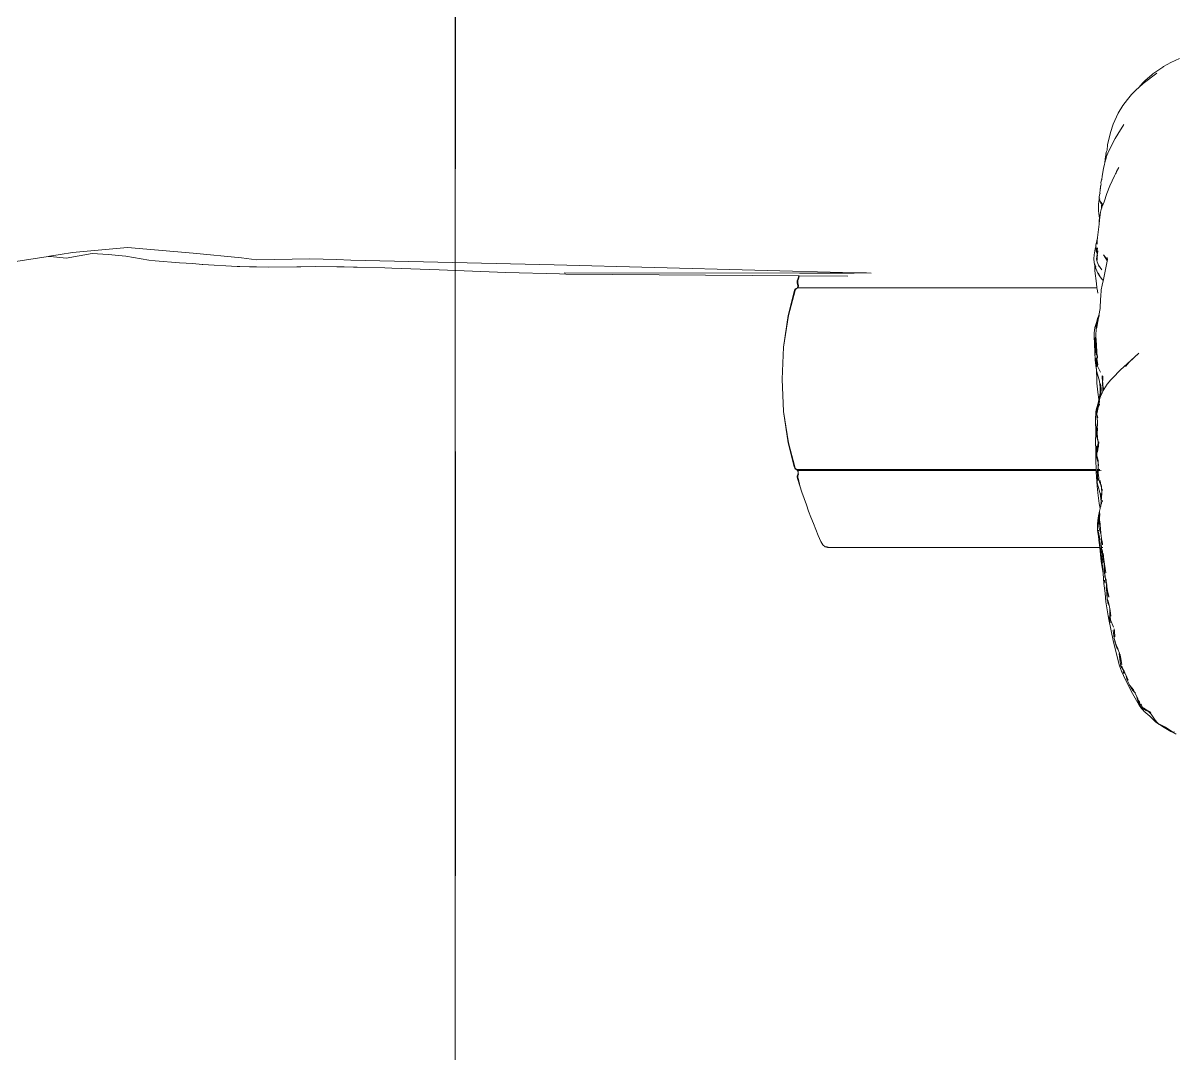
# Model space of a CAD drawing. Header units: metres. Extents: x 42 to 199, y -121 to 268.
# Drawn here: x 116.3533 to 116.7612, y 43.489 to 43.8536 of the extents above; entities that cross this region are included whole.
import ezdxf

# ---------------------------------------------------------------- set-up
doc = ezdxf.new("R2010")
doc.units = ezdxf.units.M
doc.header["$LTSCALE"] = 0.3
doc.linetypes.add('HIDDEN', pattern=[0.375, 0.25, -0.125])
doc.layers.get('0').update_dxf_attribs({"color": 8})
for name, color, linetype in [('A-Cols', 8, 'Continuous'), ('A-ELEVATION 2', 8, 'Continuous'), ('A-ELEVATION 3', 8, 'Continuous'), ('A-Hidden-Above', 8, 'HIDDEN')]:
    doc.layers.add(name, color=color, linetype=linetype)
doc.layers.add('A-Furniture', color=8, linetype='Continuous', lineweight=0)
doc.layers.add('DA HOUSE ARCH LAYOUT', color=8, linetype='Continuous', lineweight=9)

# ---------------------------------------------------------------- blocks, each defined once
blk = doc.blocks.new('zw$DE84')
for p, q in [((0.24745, 0.43055), (0.24886, 0.42747)), ((0.48614, 0.42868), (0.48427, 0.42607)), ((0.48552, 0.42747), (0.48614, 0.42868)), ((0.48574, 0.42865), (0.48565, 0.42855)), ((0.48565, 0.42823), (0.48583, 0.42838)), ((0.48583, 0.42838), (0.486, 0.42867)), ((0.48628, 0.42915), (0.48614, 0.42868)), ((0.48614, 0.42868), (0.48637, 0.4291)), ((0.48628, 0.42915), (0.48633, 0.42921)), ((0.48633, 0.42921), (0.48636, 0.42929)), ((0.48637, 0.4291), (0.48633, 0.42921)), ((0.25034, 0.42485), (0.24886, 0.42747)), ((0.25052, 0.42463), (0.25034, 0.42485)), ((0.25052, 0.42463), (0.25293, 0.42107)), ((0.48303, 0.42362), (0.48399, 0.42553)), ((0.48379, 0.42486), (0.4833, 0.4238)), ((0.4833, 0.4238), (0.48377, 0.42453)), ((0.48377, 0.42453), (0.48552, 0.42747)), ((0.48399, 0.42553), (0.48379, 0.42486)), ((0.48399, 0.42553), (0.48427, 0.42607)), ((0.2527, 0.42245), (0.25634, 0.41767)), ((0.25304, 0.42097), (0.25293, 0.42107)), ((0.25304, 0.42097), (0.25323, 0.42071)), ((0.25323, 0.42071), (0.25523, 0.41841)), ((0.47935, 0.42047), (0.47839, 0.41957)), ((0.47862, 0.42014), (0.47901, 0.42041)), ((0.4804, 0.42114), (0.47935, 0.42047)), ((0.48219, 0.42212), (0.48012, 0.41998)), ((0.48193, 0.42196), (0.4804, 0.42114)), ((0.48154, 0.42186), (0.4804, 0.42114)), ((0.48239, 0.42268), (0.48154, 0.42186)), ((0.48193, 0.42196), (0.48269, 0.42287)), ((0.48219, 0.42212), (0.48269, 0.42287)), ((0.48253, 0.42288), (0.48239, 0.42268)), ((0.48303, 0.42362), (0.48253, 0.42288)), ((0.48253, 0.42288), (0.4829, 0.42319)), ((0.48269, 0.42287), (0.4829, 0.42319)), ((0.4829, 0.42319), (0.48309, 0.42335)), ((0.4829, 0.42319), (0.483, 0.42335)), ((0.4833, 0.4238), (0.48309, 0.42335)), ((0.25607, 0.41751), (0.25523, 0.41841)), ((0.25777, 0.41606), (0.25607, 0.41751)), ((0.25777, 0.41606), (0.25634, 0.41767)), ((0.47205, 0.41384), (0.47623, 0.41622)), ((0.47521, 0.41645), (0.4745, 0.41597)), ((0.47489, 0.41584), (0.4763, 0.41648)), ((0.47559, 0.41622), (0.47489, 0.41584)), ((0.47511, 0.41604), (0.47559, 0.41622)), ((0.47521, 0.41645), (0.47526, 0.41648)), ((0.47586, 0.41649), (0.47542, 0.4163)), ((0.47626, 0.41657), (0.47559, 0.41622)), ((0.47559, 0.41622), (0.4763, 0.41648)), ((0.47577, 0.41681), (0.4758, 0.41683)), ((0.47628, 0.41714), (0.4758, 0.41683)), ((0.47586, 0.41649), (0.47602, 0.41662)), ((0.47623, 0.41622), (0.47732, 0.41709)), ((0.47679, 0.417), (0.47626, 0.41657)), ((0.4763, 0.41648), (0.47764, 0.41771)), ((0.47679, 0.417), (0.4763, 0.41648)), ((0.47672, 0.41715), (0.47746, 0.41772)), ((0.47746, 0.41772), (0.47679, 0.417)), ((0.47764, 0.41771), (0.47679, 0.417)), ((0.47718, 0.41774), (0.47803, 0.41911)), ((0.47732, 0.41709), (0.47811, 0.41776)), ((0.47809, 0.41857), (0.47764, 0.41771)), ((0.47764, 0.41771), (0.47781, 0.41819)), ((0.47781, 0.41819), (0.47787, 0.41828)), ((0.47787, 0.41828), (0.47816, 0.41922)), ((0.47816, 0.41922), (0.47803, 0.41911)), ((0.47839, 0.41957), (0.47809, 0.41857)), ((0.47811, 0.41776), (0.47831, 0.41794)), ((0.47819, 0.41931), (0.47816, 0.41922)), ((0.47839, 0.41957), (0.47819, 0.41931)), ((0.48012, 0.41998), (0.47831, 0.41794)), ((0.47835, 0.41965), (0.47858, 0.42007)), ((0.47858, 0.42007), (0.47849, 0.41976)), ((0.47861, 0.4201), (0.47858, 0.42007)), ((0.2586, 0.41513), (0.25777, 0.41606)), ((0.2586, 0.41513), (0.25948, 0.41425)), ((0.25948, 0.41425), (0.26023, 0.41353)), ((0.26195, 0.41205), (0.26023, 0.41353)), ((0.26195, 0.41205), (0.26412, 0.41044)), ((0.35543, 0.41203), (0.3517, 0.41606)), ((0.35484, 0.41274), (0.3517, 0.41606)), ((0.35484, 0.41274), (0.35629, 0.41154)), ((0.35543, 0.41203), (0.35763, 0.40959)), ((0.467, 0.41222), (0.46631, 0.41185)), ((0.46675, 0.4119), (0.46732, 0.41213)), ((0.467, 0.41222), (0.4673, 0.41233)), ((0.47205, 0.41384), (0.46722, 0.41135)), ((0.46734, 0.41197), (0.4683, 0.41241)), ((0.4683, 0.41241), (0.46834, 0.41242)), ((0.46854, 0.41252), (0.46834, 0.41242)), ((0.46913, 0.41285), (0.46854, 0.41252)), ((0.46913, 0.41285), (0.46928, 0.41292)), ((0.46928, 0.41292), (0.4693, 0.41294)), ((0.4693, 0.41294), (0.46937, 0.41298)), ((0.46939, 0.41304), (0.46937, 0.41298)), ((0.46995, 0.4135), (0.46939, 0.41304)), ((0.46984, 0.41331), (0.46939, 0.41304)), ((0.46991, 0.41324), (0.46939, 0.41304)), ((0.47103, 0.41404), (0.46984, 0.41331)), ((0.46984, 0.41331), (0.47074, 0.41394)), ((0.47002, 0.41334), (0.46991, 0.41324)), ((0.47076, 0.41417), (0.46995, 0.4135)), ((0.47074, 0.41394), (0.46995, 0.4135)), ((0.47091, 0.4141), (0.47074, 0.41394)), ((0.4717, 0.41465), (0.47076, 0.41417)), ((0.47076, 0.41417), (0.47143, 0.41463)), ((0.4717, 0.41465), (0.47103, 0.41404)), ((0.47302, 0.41533), (0.4717, 0.41465)), ((0.47194, 0.41488), (0.4717, 0.41465)), ((0.47349, 0.41553), (0.47302, 0.41533)), ((0.47349, 0.41553), (0.47314, 0.41545)), ((0.47489, 0.41584), (0.47348, 0.41542)), ((0.47438, 0.41592), (0.47349, 0.41553)), ((0.47394, 0.41563), (0.47349, 0.41553)), ((0.47438, 0.41592), (0.47361, 0.41568)), ((0.47402, 0.41567), (0.47394, 0.41563)), ((0.47461, 0.41593), (0.47402, 0.41567)), ((0.47438, 0.41592), (0.47402, 0.41567)), ((0.47419, 0.41569), (0.47402, 0.41567)), ((0.47419, 0.41569), (0.47473, 0.41589)), ((0.47489, 0.41584), (0.47419, 0.41569)), ((0.47442, 0.41594), (0.47438, 0.41592)), ((0.47445, 0.41595), (0.47442, 0.41594)), ((0.4745, 0.41597), (0.47445, 0.41595)), ((0.26686, 0.40878), (0.26412, 0.41044)), ((0.27066, 0.40708), (0.26686, 0.40878)), ((0.27083, 0.41078), (0.27426, 0.40868)), ((0.27426, 0.40868), (0.27582, 0.40775)), ((0.28609, 0.40903), (0.28746, 0.40826)), ((0.28746, 0.40826), (0.28756, 0.40823)), ((0.28756, 0.40823), (0.28762, 0.40819)), ((0.28762, 0.40819), (0.28788, 0.40813)), ((0.28762, 0.40819), (0.28897, 0.40747)), ((0.28833, 0.40791), (0.28788, 0.40813)), ((0.35644, 0.41142), (0.35629, 0.41154)), ((0.36049, 0.4068), (0.35763, 0.40959)), ((0.46234, 0.40931), (0.45395, 0.40714)), ((0.45419, 0.40769), (0.4559, 0.40838)), ((0.45453, 0.40799), (0.4556, 0.40835)), ((0.4556, 0.40835), (0.45589, 0.40857)), ((0.45589, 0.40857), (0.456, 0.40861)), ((0.45633, 0.40873), (0.4559, 0.40838)), ((0.456, 0.40861), (0.45633, 0.40873)), ((0.456, 0.40861), (0.45612, 0.40872)), ((0.45612, 0.40872), (0.4562, 0.40875)), ((0.45633, 0.40873), (0.45785, 0.4093)), ((0.45645, 0.40883), (0.45633, 0.40873)), ((0.45785, 0.4093), (0.45791, 0.4093)), ((0.4609, 0.40948), (0.4579, 0.40914)), ((0.45791, 0.4093), (0.4609, 0.40948)), ((0.45791, 0.4093), (0.45824, 0.40942)), ((0.45824, 0.40942), (0.45827, 0.40943)), ((0.45827, 0.40943), (0.45842, 0.40948)), ((0.45842, 0.40948), (0.45853, 0.40951)), ((0.45853, 0.40951), (0.45909, 0.40964)), ((0.46177, 0.41008), (0.45909, 0.40964)), ((0.46295, 0.41003), (0.4609, 0.40948)), ((0.4609, 0.40948), (0.46247, 0.40983)), ((0.46178, 0.40959), (0.462, 0.40961)), ((0.46247, 0.40983), (0.462, 0.40961)), ((0.46248, 0.4098), (0.462, 0.40961)), ((0.46419, 0.41001), (0.46234, 0.40931)), ((0.4624, 0.41005), (0.46372, 0.41054)), ((0.46247, 0.40983), (0.46271, 0.40989)), ((0.46271, 0.40989), (0.46295, 0.41003)), ((0.46295, 0.41003), (0.46316, 0.41017)), ((0.46316, 0.41017), (0.4645, 0.41094)), ((0.46316, 0.41017), (0.46372, 0.41054)), ((0.46397, 0.41086), (0.46353, 0.41063)), ((0.46372, 0.41054), (0.46395, 0.41069)), ((0.46395, 0.41069), (0.46412, 0.41088)), ((0.46397, 0.41086), (0.46412, 0.41088)), ((0.46422, 0.41093), (0.46412, 0.41088)), ((0.46419, 0.41001), (0.46722, 0.41135)), ((0.46444, 0.41102), (0.46422, 0.41093)), ((0.46444, 0.41057), (0.46434, 0.41057)), ((0.46446, 0.41104), (0.46444, 0.41102)), ((0.46444, 0.41057), (0.46452, 0.41064)), ((0.46473, 0.41115), (0.46446, 0.41104)), ((0.46473, 0.41115), (0.4645, 0.41094)), ((0.46452, 0.41064), (0.46462, 0.41068)), ((0.46462, 0.41068), (0.46505, 0.41088)), ((0.46504, 0.41085), (0.46462, 0.41068)), ((0.46462, 0.41068), (0.46504, 0.41082)), ((0.46475, 0.41117), (0.46473, 0.41115)), ((0.46604, 0.41176), (0.46475, 0.41117)), ((0.46614, 0.41177), (0.46604, 0.41176)), ((0.46734, 0.41197), (0.46606, 0.41162)), ((0.46664, 0.41185), (0.46614, 0.41177)), ((0.46623, 0.41184), (0.46614, 0.41177)), ((0.46623, 0.41184), (0.46631, 0.41185)), ((0.46631, 0.41185), (0.46664, 0.41185)), ((0.46664, 0.41185), (0.46675, 0.4119)), ((0.46675, 0.4119), (0.46734, 0.41197)), ((0.27365, 0.40608), (0.27066, 0.40708)), ((0.27365, 0.40608), (0.27801, 0.40505)), ((0.27582, 0.40775), (0.28019, 0.40553)), ((0.27993, 0.40493), (0.27801, 0.40505)), ((0.27993, 0.40493), (0.28038, 0.4047)), ((0.28183, 0.40478), (0.28019, 0.40553)), ((0.28038, 0.4047), (0.28116, 0.40447)), ((0.28133, 0.40451), (0.28116, 0.40447)), ((0.28133, 0.40451), (0.28215, 0.40428)), ((0.28187, 0.40477), (0.28183, 0.40478)), ((0.28187, 0.40477), (0.28213, 0.40469)), ((0.28213, 0.40469), (0.28226, 0.40466)), ((0.28215, 0.40428), (0.28431, 0.40409)), ((0.28226, 0.40466), (0.28229, 0.40465)), ((0.28229, 0.40465), (0.28431, 0.40409)), ((0.28436, 0.40409), (0.28431, 0.40409)), ((0.28436, 0.40409), (0.28485, 0.40395)), ((0.28485, 0.40395), (0.28633, 0.40356)), ((0.29251, 0.4058), (0.28897, 0.40747)), ((0.29522, 0.40474), (0.29251, 0.4058)), ((0.29522, 0.40474), (0.29818, 0.4038)), ((0.31857, 0.40493), (0.31687, 0.4036)), ((0.31687, 0.4036), (0.31882, 0.40476)), ((0.31792, 0.40495), (0.31863, 0.40498)), ((0.31857, 0.40493), (0.31792, 0.40495)), ((0.31863, 0.40498), (0.31857, 0.40493)), ((0.31868, 0.40493), (0.31857, 0.40493)), ((0.31873, 0.40501), (0.31859, 0.40504)), ((0.31873, 0.40501), (0.31863, 0.40498)), ((0.31863, 0.40498), (0.31868, 0.40493)), ((0.31918, 0.40492), (0.31868, 0.40493)), ((0.31868, 0.40493), (0.31882, 0.40476)), ((0.31873, 0.40501), (0.31918, 0.40492)), ((0.32622, 0.40346), (0.31918, 0.40492)), ((0.36116, 0.40619), (0.36049, 0.4068)), ((0.36268, 0.40496), (0.36116, 0.40619)), ((0.36458, 0.40368), (0.36268, 0.40496)), ((0.42385, 0.40363), (0.42635, 0.40401)), ((0.42601, 0.4038), (0.4269, 0.40386)), ((0.42938, 0.40448), (0.42635, 0.40401)), ((0.42635, 0.40401), (0.4269, 0.40386)), ((0.4269, 0.40386), (0.42737, 0.40389)), ((0.42713, 0.40379), (0.4269, 0.40386)), ((0.42745, 0.40383), (0.42721, 0.40382)), ((0.42888, 0.40399), (0.42745, 0.40383)), ((0.42745, 0.40383), (0.42885, 0.40386)), ((0.42885, 0.40386), (0.43024, 0.40409)), ((0.43153, 0.4043), (0.42888, 0.40399)), ((0.42888, 0.40399), (0.43024, 0.40409)), ((0.43024, 0.40409), (0.43153, 0.4043)), ((0.43051, 0.40406), (0.43088, 0.40411)), ((0.43153, 0.4043), (0.43246, 0.40459)), ((0.43153, 0.4043), (0.43182, 0.40452)), ((0.43153, 0.4043), (0.43187, 0.40435)), ((0.43213, 0.40458), (0.43182, 0.40452)), ((0.43246, 0.40459), (0.43187, 0.40435)), ((0.43299, 0.40416), (0.43197, 0.40393)), ((0.43246, 0.40459), (0.43213, 0.40458)), ((0.43246, 0.40459), (0.43249, 0.4046)), ((0.43258, 0.4046), (0.43249, 0.4046)), ((0.43258, 0.4046), (0.4334, 0.40474)), ((0.43663, 0.40415), (0.43321, 0.40377)), ((0.4334, 0.40474), (0.43355, 0.40472)), ((0.43355, 0.40472), (0.43422, 0.4048)), ((0.43355, 0.40472), (0.43408, 0.40466)), ((0.43372, 0.40479), (0.43422, 0.4048)), ((0.43433, 0.40472), (0.43408, 0.40466)), ((0.43446, 0.40461), (0.43408, 0.40466)), ((0.43422, 0.4048), (0.43632, 0.40515)), ((0.43485, 0.40483), (0.43422, 0.4048)), ((0.43433, 0.40472), (0.43422, 0.4048)), ((0.43485, 0.40483), (0.43433, 0.40472)), ((0.43446, 0.40461), (0.43433, 0.40472)), ((0.43446, 0.40461), (0.4345, 0.40462)), ((0.4345, 0.40462), (0.43465, 0.4046)), ((0.4348, 0.40459), (0.43465, 0.4046)), ((0.43495, 0.40463), (0.4348, 0.40459)), ((0.43589, 0.40488), (0.43485, 0.40483)), ((0.43506, 0.40466), (0.43495, 0.40463)), ((0.43509, 0.40467), (0.43506, 0.40466)), ((0.43671, 0.40491), (0.43509, 0.40467)), ((0.43589, 0.40488), (0.43509, 0.40467)), ((0.43509, 0.40467), (0.43662, 0.40479)), ((0.43671, 0.40491), (0.43589, 0.40488)), ((0.43632, 0.40515), (0.43673, 0.40522)), ((0.43662, 0.40479), (0.43881, 0.40488)), ((0.43663, 0.40415), (0.43961, 0.40445)), ((0.43674, 0.40493), (0.43671, 0.40491)), ((0.43777, 0.40547), (0.43673, 0.40522)), ((0.43881, 0.40488), (0.43674, 0.40493)), ((0.43802, 0.40546), (0.43717, 0.40523)), ((0.4394, 0.40526), (0.43881, 0.40488)), ((0.4396, 0.40509), (0.43881, 0.40488)), ((0.4394, 0.40526), (0.4408, 0.40557)), ((0.4396, 0.40509), (0.44013, 0.40518)), ((0.43961, 0.40445), (0.44532, 0.40533)), ((0.44013, 0.40518), (0.44135, 0.40568)), ((0.44107, 0.40566), (0.4408, 0.40557)), ((0.44135, 0.40568), (0.44107, 0.40566)), ((0.44155, 0.40577), (0.44135, 0.40568)), ((0.44195, 0.40586), (0.44155, 0.40577)), ((0.44214, 0.40585), (0.44195, 0.40586)), ((0.44271, 0.40597), (0.44214, 0.40585)), ((0.444, 0.4058), (0.44214, 0.40585)), ((0.44271, 0.40597), (0.44255, 0.40599)), ((0.44271, 0.40597), (0.44471, 0.40616)), ((0.4443, 0.40582), (0.444, 0.4058)), ((0.4443, 0.40582), (0.44592, 0.40606)), ((0.44487, 0.40561), (0.44712, 0.40597)), ((0.45395, 0.40714), (0.44532, 0.40533)), ((0.44605, 0.40605), (0.44592, 0.40606)), ((0.44605, 0.40605), (0.44864, 0.40712)), ((0.45001, 0.40745), (0.44922, 0.40736)), ((0.44971, 0.40698), (0.45257, 0.40742)), ((0.45202, 0.40764), (0.45001, 0.40745)), ((0.45257, 0.40742), (0.45264, 0.40739)), ((0.45264, 0.40739), (0.45298, 0.40748)), ((0.45298, 0.40748), (0.45406, 0.40784)), ((0.45298, 0.40748), (0.45419, 0.40769)), ((0.28633, 0.40356), (0.28909, 0.40316)), ((0.28909, 0.40316), (0.29033, 0.40301)), ((0.29033, 0.40301), (0.29042, 0.40295)), ((0.29042, 0.40295), (0.29142, 0.4027)), ((0.29191, 0.40276), (0.29142, 0.4027)), ((0.29194, 0.40277), (0.29191, 0.40276)), ((0.29205, 0.40274), (0.29194, 0.40277)), ((0.29233, 0.40269), (0.29205, 0.40274)), ((0.29266, 0.40256), (0.29233, 0.40269)), ((0.29409, 0.40247), (0.29233, 0.40269)), ((0.29266, 0.40256), (0.29409, 0.40247)), ((0.29503, 0.40236), (0.29409, 0.40247)), ((0.29503, 0.40236), (0.29527, 0.40238)), ((0.29531, 0.40236), (0.29527, 0.40238)), ((0.2954, 0.40239), (0.29531, 0.40236)), ((0.29563, 0.40219), (0.29531, 0.40236)), ((0.29659, 0.40204), (0.29563, 0.40219)), ((0.29702, 0.40211), (0.29659, 0.40204)), ((0.29702, 0.40211), (0.2968, 0.40216)), ((0.29755, 0.40221), (0.29702, 0.40211)), ((0.29732, 0.40205), (0.29702, 0.40211)), ((0.29706, 0.40231), (0.29755, 0.40221)), ((0.29732, 0.40205), (0.29895, 0.40182)), ((0.29755, 0.40221), (0.29763, 0.40224)), ((0.29765, 0.40223), (0.29755, 0.40221)), ((0.29892, 0.40311), (0.29765, 0.40223)), ((0.29765, 0.40223), (0.29865, 0.40261)), ((0.29818, 0.4038), (0.29984, 0.40312)), ((0.29892, 0.40311), (0.29865, 0.40261)), ((0.29865, 0.40261), (0.29894, 0.40295)), ((0.29892, 0.40311), (0.29906, 0.40309)), ((0.29894, 0.40295), (0.29906, 0.40309)), ((0.2993, 0.40298), (0.29894, 0.40295)), ((0.30129, 0.40187), (0.29895, 0.40182)), ((0.29947, 0.403), (0.29906, 0.40309)), ((0.29906, 0.40309), (0.2993, 0.40298)), ((0.29947, 0.403), (0.2993, 0.40298)), ((0.2993, 0.40298), (0.29952, 0.40292)), ((0.29963, 0.40296), (0.29952, 0.40292)), ((0.29975, 0.40294), (0.29963, 0.40296)), ((0.30032, 0.40299), (0.29975, 0.40294)), ((0.30007, 0.40287), (0.29975, 0.40294)), ((0.30006, 0.40306), (0.29978, 0.40303)), ((0.30006, 0.40306), (0.29984, 0.40312)), ((0.30032, 0.40299), (0.30006, 0.40306)), ((0.30007, 0.40287), (0.30043, 0.40296)), ((0.30043, 0.40296), (0.30032, 0.40299)), ((0.30043, 0.40296), (0.3018, 0.4026)), ((0.30135, 0.40187), (0.30129, 0.40187)), ((0.30232, 0.40197), (0.30135, 0.40187)), ((0.3018, 0.4026), (0.30375, 0.40235)), ((0.3039, 0.40217), (0.30232, 0.40197)), ((0.30375, 0.40235), (0.30453, 0.40225)), ((0.30453, 0.40225), (0.3039, 0.40217)), ((0.30483, 0.4021), (0.3039, 0.40217)), ((0.30453, 0.40225), (0.30603, 0.40205)), ((0.30603, 0.40205), (0.30483, 0.4021)), ((0.30605, 0.40205), (0.30603, 0.40205)), ((0.30605, 0.40205), (0.30982, 0.40156)), ((0.31079, 0.40144), (0.30982, 0.40156)), ((0.31102, 0.40143), (0.31079, 0.40144)), ((0.31105, 0.40143), (0.31102, 0.40143)), ((0.31139, 0.40136), (0.31105, 0.40143)), ((0.31166, 0.40141), (0.31105, 0.40143)), ((0.31201, 0.40129), (0.31139, 0.40136)), ((0.31166, 0.40141), (0.31169, 0.40138)), ((0.31169, 0.40138), (0.31201, 0.40129)), ((0.31271, 0.40137), (0.31169, 0.40138)), ((0.31201, 0.40129), (0.3135, 0.40088)), ((0.31295, 0.40133), (0.31271, 0.40137)), ((0.31295, 0.40137), (0.31316, 0.40132)), ((0.31409, 0.40093), (0.3135, 0.40088)), ((0.31409, 0.40093), (0.3139, 0.40099)), ((0.31536, 0.40102), (0.31409, 0.40093)), ((0.31479, 0.40069), (0.31409, 0.40093)), ((0.31485, 0.40154), (0.31442, 0.40151)), ((0.31442, 0.40151), (0.3156, 0.40137)), ((0.31527, 0.40107), (0.31445, 0.40114)), ((0.31479, 0.40069), (0.31697, 0.40034)), ((0.31488, 0.40125), (0.3156, 0.40137)), ((0.3156, 0.40129), (0.31488, 0.40125)), ((0.31543, 0.40105), (0.31536, 0.40102)), ((0.31604, 0.40132), (0.31543, 0.40105)), ((0.31577, 0.40102), (0.31543, 0.40105)), ((0.31572, 0.40158), (0.31554, 0.40157)), ((0.3156, 0.40137), (0.31631, 0.40148)), ((0.31604, 0.40132), (0.3156, 0.40129)), ((0.31631, 0.40148), (0.31572, 0.40158)), ((0.31577, 0.40102), (0.31642, 0.40134)), ((0.31615, 0.40136), (0.31604, 0.40132)), ((0.31639, 0.40147), (0.31615, 0.40136)), ((0.31642, 0.40134), (0.31615, 0.40136)), ((0.31631, 0.40148), (0.31639, 0.40147)), ((0.31639, 0.40147), (0.31649, 0.40151)), ((0.31661, 0.40144), (0.31639, 0.40147)), ((0.31645, 0.40136), (0.31642, 0.40134)), ((0.31645, 0.40136), (0.31661, 0.40144)), ((0.31696, 0.40138), (0.31645, 0.40136)), ((0.31649, 0.40151), (0.31654, 0.40152)), ((0.31654, 0.40152), (0.31661, 0.4015)), ((0.31666, 0.40146), (0.31661, 0.4015)), ((0.31661, 0.40144), (0.31666, 0.40146)), ((0.31666, 0.40146), (0.3167, 0.40148)), ((0.31696, 0.40138), (0.3167, 0.40148)), ((0.31744, 0.40124), (0.31696, 0.40138)), ((0.31723, 0.40138), (0.31696, 0.40138)), ((0.31697, 0.40034), (0.31834, 0.40021)), ((0.31698, 0.40147), (0.31705, 0.40147)), ((0.31702, 0.40148), (0.31705, 0.40147)), ((0.31705, 0.40147), (0.31764, 0.40142)), ((0.31705, 0.40147), (0.31723, 0.40138)), ((0.31764, 0.40142), (0.31723, 0.40138)), ((0.31723, 0.40138), (0.31731, 0.40134)), ((0.31756, 0.40134), (0.31731, 0.40134)), ((0.31731, 0.40134), (0.31747, 0.40127)), ((0.31744, 0.40124), (0.31747, 0.40127)), ((0.31747, 0.40127), (0.31759, 0.40121)), ((0.31756, 0.40134), (0.31759, 0.40137)), ((0.31759, 0.40121), (0.31835, 0.40115)), ((0.3178, 0.40136), (0.31786, 0.40134)), ((0.31877, 0.40132), (0.31786, 0.40134)), ((0.3196, 0.40035), (0.31834, 0.40021)), ((0.31845, 0.40115), (0.31835, 0.40115)), ((0.31845, 0.40115), (0.31935, 0.40136)), ((0.3194, 0.40133), (0.31935, 0.40136)), ((0.32061, 0.40187), (0.3194, 0.40133)), ((0.3196, 0.40035), (0.32082, 0.40051)), ((0.32009, 0.40056), (0.32056, 0.40056)), ((0.32219, 0.40298), (0.32061, 0.40187)), ((0.32061, 0.40187), (0.32101, 0.402)), ((0.3213, 0.40089), (0.32073, 0.40075)), ((0.32082, 0.40051), (0.32089, 0.40057)), ((0.32089, 0.40057), (0.32095, 0.40057)), ((0.32095, 0.40057), (0.32336, 0.40163)), ((0.32095, 0.40057), (0.32263, 0.40059)), ((0.32263, 0.40059), (0.32704, 0.40108)), ((0.32329, 0.40176), (0.32414, 0.40218)), ((0.3247, 0.40245), (0.32336, 0.40163)), ((0.32441, 0.40236), (0.32414, 0.40218)), ((0.3247, 0.40245), (0.32572, 0.40322)), ((0.32584, 0.4033), (0.32572, 0.40322)), ((0.32748, 0.40316), (0.32622, 0.40346)), ((0.32704, 0.40108), (0.32857, 0.40131)), ((0.32748, 0.40316), (0.32764, 0.40317)), ((0.32764, 0.40317), (0.3293, 0.40283)), ((0.32857, 0.40135), (0.32857, 0.40141)), ((0.32857, 0.40131), (0.32909, 0.40136)), ((0.32857, 0.40131), (0.32857, 0.29553)), ((0.32909, 0.40136), (0.32963, 0.40146)), ((0.33162, 0.40263), (0.3293, 0.40283)), ((0.32963, 0.40146), (0.33051, 0.40165)), ((0.33162, 0.40263), (0.33249, 0.40259)), ((0.33591, 0.40241), (0.33249, 0.40259)), ((0.33591, 0.40241), (0.33841, 0.40201)), ((0.33837, 0.40207), (0.33825, 0.40208)), ((0.33837, 0.40207), (0.33841, 0.40201)), ((0.3385, 0.40197), (0.33841, 0.40201)), ((0.3385, 0.40197), (0.33854, 0.40194)), ((0.33852, 0.40205), (0.33926, 0.40189)), ((0.33866, 0.4019), (0.33854, 0.40194)), ((0.33889, 0.40179), (0.33866, 0.4019)), ((0.33866, 0.4019), (0.33926, 0.40189)), ((0.33948, 0.40154), (0.33889, 0.40179)), ((0.34018, 0.40137), (0.33889, 0.40179)), ((0.33926, 0.40189), (0.34255, 0.40122)), ((0.33948, 0.40154), (0.34082, 0.4011)), ((0.34049, 0.40147), (0.33955, 0.40174)), ((0.34018, 0.40137), (0.34083, 0.40116)), ((0.34049, 0.40147), (0.34146, 0.40129)), ((0.34263, 0.40057), (0.34082, 0.4011)), ((0.34083, 0.40116), (0.34217, 0.40098)), ((0.34217, 0.40098), (0.34304, 0.40099)), ((0.34255, 0.40122), (0.34259, 0.40122)), ((0.34259, 0.40122), (0.34321, 0.40103)), ((0.34467, 0.40029), (0.34263, 0.40057)), ((0.34304, 0.40099), (0.34313, 0.40097)), ((0.34336, 0.401), (0.34313, 0.40097)), ((0.34324, 0.40104), (0.34321, 0.40103)), ((0.34336, 0.401), (0.34324, 0.40104)), ((0.34343, 0.40103), (0.34336, 0.401)), ((0.34343, 0.40103), (0.34513, 0.40092)), ((0.34467, 0.40029), (0.34568, 0.40028)), ((0.34513, 0.40092), (0.34568, 0.40095)), ((0.34568, 0.40095), (0.34875, 0.40111)), ((0.34568, 0.40095), (0.3458, 0.4009)), ((0.34568, 0.40028), (0.35423, 0.40064)), ((0.3458, 0.4009), (0.34953, 0.401)), ((0.3458, 0.4009), (0.34634, 0.40072)), ((0.34764, 0.40077), (0.34634, 0.40072)), ((0.34634, 0.40072), (0.34854, 0.40071)), ((0.34901, 0.40088), (0.34764, 0.40077)), ((0.34842, 0.40076), (0.34764, 0.40077)), ((0.34888, 0.40074), (0.34854, 0.40071)), ((0.34875, 0.40111), (0.349, 0.40112)), ((0.34888, 0.40074), (0.34907, 0.40073)), ((0.34904, 0.40112), (0.349, 0.40112)), ((0.35119, 0.40124), (0.34904, 0.40112)), ((0.34923, 0.40077), (0.34907, 0.40073)), ((0.3501, 0.40098), (0.34923, 0.40077)), ((0.35091, 0.40093), (0.34923, 0.40077)), ((0.35035, 0.401), (0.3501, 0.40098)), ((0.35119, 0.40124), (0.35035, 0.401)), ((0.35091, 0.40093), (0.35242, 0.40097)), ((0.35134, 0.40125), (0.35119, 0.40124)), ((0.35134, 0.40125), (0.35276, 0.4014)), ((0.35276, 0.4014), (0.35248, 0.40144)), ((0.35276, 0.4014), (0.35301, 0.40143)), ((0.35364, 0.40125), (0.35276, 0.4014)), ((0.35345, 0.40147), (0.35277, 0.40149)), ((0.35277, 0.40149), (0.35301, 0.40143)), ((0.35301, 0.40143), (0.35345, 0.40147)), ((0.35301, 0.40143), (0.35364, 0.40125)), ((0.35347, 0.401), (0.35656, 0.40108)), ((0.35364, 0.40125), (0.35581, 0.40161)), ((0.35394, 0.40123), (0.35364, 0.40125)), ((0.35394, 0.40123), (0.35624, 0.40152)), ((0.35611, 0.40086), (0.35423, 0.40064)), ((0.35611, 0.40086), (0.35754, 0.40111)), ((0.35843, 0.4025), (0.35624, 0.40152)), ((0.35709, 0.4011), (0.35754, 0.40111)), ((0.35754, 0.40111), (0.35765, 0.40111)), ((0.35765, 0.40111), (0.36107, 0.40121)), ((0.35765, 0.40111), (0.358, 0.40117)), ((0.358, 0.40117), (0.35829, 0.40124)), ((0.36162, 0.40214), (0.35829, 0.40124)), ((0.36456, 0.40343), (0.35972, 0.40313)), ((0.35981, 0.40343), (0.35972, 0.40313)), ((0.36126, 0.40332), (0.35972, 0.40313)), ((0.35981, 0.40343), (0.36126, 0.40332)), ((0.3623, 0.40128), (0.36107, 0.40121)), ((0.36126, 0.40332), (0.36136, 0.40331)), ((0.36411, 0.40353), (0.36136, 0.40331)), ((0.36367, 0.40249), (0.36162, 0.40214)), ((0.3655, 0.40155), (0.3623, 0.40128)), ((0.3642, 0.40276), (0.36258, 0.40252)), ((0.36561, 0.40246), (0.36367, 0.40249)), ((0.36397, 0.40357), (0.36409, 0.40358)), ((0.36413, 0.40358), (0.36409, 0.40358)), ((0.36413, 0.40358), (0.36411, 0.40353)), ((0.36433, 0.40356), (0.36413, 0.40358)), ((0.36622, 0.40266), (0.3642, 0.40276)), ((0.36492, 0.40351), (0.36433, 0.40356)), ((0.36456, 0.40343), (0.36509, 0.40343)), ((0.36458, 0.40368), (0.36492, 0.40351)), ((0.36492, 0.40351), (0.36509, 0.40343)), ((0.36509, 0.40343), (0.36578, 0.40309)), ((0.36809, 0.40201), (0.3655, 0.40155)), ((0.36575, 0.40244), (0.36561, 0.40246)), ((0.36583, 0.40243), (0.36575, 0.40244)), ((0.36578, 0.40309), (0.36699, 0.40259)), ((0.36809, 0.40201), (0.36583, 0.40243)), ((0.36601, 0.4025), (0.36672, 0.40256)), ((0.36624, 0.40248), (0.36601, 0.4025)), ((0.36672, 0.40256), (0.36622, 0.40266)), ((0.36672, 0.40256), (0.36699, 0.40259)), ((0.36703, 0.4025), (0.36672, 0.40256)), ((0.36699, 0.40259), (0.36723, 0.40261)), ((0.36699, 0.40259), (0.36752, 0.40237)), ((0.36824, 0.40218), (0.36752, 0.40237)), ((0.36824, 0.40218), (0.3676, 0.4023)), ((0.36836, 0.40206), (0.36809, 0.40201)), ((0.36891, 0.40186), (0.36809, 0.40201)), ((0.36853, 0.4021), (0.36824, 0.40218)), ((0.36853, 0.4021), (0.36836, 0.40206)), ((0.36858, 0.40212), (0.36853, 0.4021)), ((0.36875, 0.40216), (0.36858, 0.40212)), ((0.36888, 0.40201), (0.36858, 0.40212)), ((0.36875, 0.40216), (0.3686, 0.40219)), ((0.36945, 0.40202), (0.36875, 0.40216)), ((0.36888, 0.40201), (0.36939, 0.40196)), ((0.36891, 0.40186), (0.37173, 0.40105)), ((0.36939, 0.40196), (0.37003, 0.40189)), ((0.37003, 0.40189), (0.36956, 0.40213)), ((0.37052, 0.40183), (0.36979, 0.40214)), ((0.37001, 0.40215), (0.37069, 0.40184)), ((0.37003, 0.40189), (0.37012, 0.40184)), ((0.37111, 0.40132), (0.37012, 0.40184)), ((0.37012, 0.40184), (0.37049, 0.40179)), ((0.37049, 0.40179), (0.37052, 0.40183)), ((0.37052, 0.40183), (0.37059, 0.4018)), ((0.37066, 0.40177), (0.37059, 0.4018)), ((0.37059, 0.4018), (0.37062, 0.4018)), ((0.37066, 0.40177), (0.37062, 0.4018)), ((0.37076, 0.40175), (0.37066, 0.40177)), ((0.37076, 0.40181), (0.37085, 0.40177)), ((0.37085, 0.40177), (0.37076, 0.40175)), ((0.37081, 0.40171), (0.37076, 0.40175)), ((0.37085, 0.40169), (0.37081, 0.40171)), ((0.37093, 0.40172), (0.37085, 0.40177)), ((0.37093, 0.40172), (0.37085, 0.40169)), ((0.37096, 0.40167), (0.37093, 0.40172)), ((0.37101, 0.40166), (0.37096, 0.40167)), ((0.37104, 0.40165), (0.37101, 0.40166)), ((0.37113, 0.40168), (0.37104, 0.40165)), ((0.37132, 0.40155), (0.37104, 0.40165)), ((0.37132, 0.40149), (0.37104, 0.40165)), ((0.37111, 0.40132), (0.3724, 0.40107)), ((0.3714, 0.40159), (0.37113, 0.40168)), ((0.3718, 0.40147), (0.37132, 0.40155)), ((0.37214, 0.40131), (0.37132, 0.40149)), ((0.37145, 0.40158), (0.3714, 0.40159)), ((0.37265, 0.40136), (0.37145, 0.40158)), ((0.3718, 0.40147), (0.37145, 0.40158)), ((0.37173, 0.40105), (0.37257, 0.40087)), ((0.37207, 0.40138), (0.3718, 0.40147)), ((0.37207, 0.40138), (0.37219, 0.40137)), ((0.37219, 0.40137), (0.3724, 0.40132)), ((0.3724, 0.40132), (0.37328, 0.40125)), ((0.37364, 0.40121), (0.3724, 0.40107)), ((0.37257, 0.40087), (0.37515, 0.40078)), ((0.37272, 0.40136), (0.37265, 0.40136)), ((0.3728, 0.40135), (0.37272, 0.40136)), ((0.37328, 0.40125), (0.37344, 0.40129)), ((0.37344, 0.40129), (0.3736, 0.40132)), ((0.37367, 0.40126), (0.37344, 0.40129)), ((0.3736, 0.40132), (0.37462, 0.40156)), ((0.37389, 0.40127), (0.37364, 0.40121)), ((0.37367, 0.40126), (0.37389, 0.40127)), ((0.37389, 0.40127), (0.37407, 0.4013)), ((0.37575, 0.40146), (0.37407, 0.4013)), ((0.37515, 0.40078), (0.37987, 0.40084)), ((0.37632, 0.40147), (0.37575, 0.40146)), ((0.37661, 0.40147), (0.37632, 0.40147)), ((0.37661, 0.40147), (0.37664, 0.40147)), ((0.37664, 0.40147), (0.37683, 0.40141)), ((0.37664, 0.40147), (0.37731, 0.40147)), ((0.3771, 0.40139), (0.37683, 0.40141)), ((0.3771, 0.40139), (0.37752, 0.40131)), ((0.37779, 0.40142), (0.37731, 0.40147)), ((0.37752, 0.40131), (0.37906, 0.40124)), ((0.37779, 0.40142), (0.37851, 0.40146)), ((0.37779, 0.40142), (0.38093, 0.40126)), ((0.37994, 0.40139), (0.37851, 0.40146)), ((0.3801, 0.40117), (0.37906, 0.40124)), ((0.37987, 0.40084), (0.38297, 0.40077)), ((0.38155, 0.40149), (0.37994, 0.40139)), ((0.3801, 0.40117), (0.38029, 0.40119)), ((0.38029, 0.40119), (0.38077, 0.40116)), ((0.38077, 0.40116), (0.38129, 0.4013)), ((0.38156, 0.40123), (0.38077, 0.40116)), ((0.38129, 0.4013), (0.38253, 0.40162)), ((0.38129, 0.4013), (0.38179, 0.40136)), ((0.38165, 0.4015), (0.38155, 0.40149)), ((0.38156, 0.40123), (0.38179, 0.40136)), ((0.38165, 0.4015), (0.38187, 0.40152)), ((0.38253, 0.40162), (0.38179, 0.40136)), ((0.38187, 0.40152), (0.38222, 0.40159)), ((0.38222, 0.40159), (0.38253, 0.40162)), ((0.38253, 0.40162), (0.38264, 0.40165)), ((0.38272, 0.40165), (0.38264, 0.40165)), ((0.38278, 0.40167), (0.38272, 0.40165)), ((0.38278, 0.40167), (0.38323, 0.40174)), ((0.38607, 0.40094), (0.38297, 0.40077)), ((0.38452, 0.40183), (0.383, 0.40195)), ((0.38376, 0.40182), (0.38323, 0.40174)), ((0.38323, 0.40174), (0.3845, 0.40164)), ((0.38376, 0.40182), (0.38403, 0.40176)), ((0.38403, 0.40176), (0.3845, 0.40164)), ((0.3862, 0.40128), (0.38445, 0.40124)), ((0.3845, 0.40164), (0.3862, 0.40128)), ((0.38452, 0.40183), (0.38461, 0.40181)), ((0.38461, 0.40181), (0.38565, 0.40163)), ((0.38607, 0.40094), (0.38537, 0.40098)), ((0.38565, 0.40163), (0.38575, 0.40163)), ((0.38571, 0.4015), (0.38712, 0.40126)), ((0.38671, 0.40145), (0.38575, 0.40163)), ((0.3862, 0.40095), (0.38607, 0.40094)), ((0.3864, 0.40128), (0.3862, 0.40128)), ((0.3862, 0.40095), (0.38793, 0.40085)), ((0.3864, 0.40128), (0.38712, 0.40126)), ((0.38661, 0.40121), (0.3864, 0.40128)), ((0.38661, 0.40121), (0.38666, 0.40118)), ((0.38666, 0.40118), (0.38689, 0.40121)), ((0.38689, 0.40121), (0.38712, 0.40126)), ((0.38815, 0.40119), (0.38689, 0.40121)), ((0.38712, 0.40126), (0.38728, 0.40126)), ((0.38728, 0.40126), (0.38909, 0.4014)), ((0.38793, 0.40085), (0.39035, 0.4009)), ((0.38815, 0.40119), (0.38969, 0.40145)), ((0.38909, 0.4014), (0.38815, 0.40119)), ((0.38997, 0.40171), (0.38857, 0.40151)), ((0.38857, 0.40151), (0.39041, 0.4017)), ((0.39041, 0.4017), (0.38909, 0.4014)), ((0.38909, 0.4014), (0.38969, 0.40145)), ((0.38997, 0.40171), (0.3895, 0.4017)), ((0.38969, 0.40145), (0.39041, 0.4017)), ((0.39041, 0.4017), (0.38997, 0.40171)), ((0.39207, 0.40096), (0.39035, 0.4009)), ((0.39045, 0.40171), (0.39041, 0.4017)), ((0.39132, 0.40171), (0.39045, 0.40171)), ((0.39097, 0.40183), (0.39093, 0.40184)), ((0.39097, 0.40183), (0.39116, 0.40186)), ((0.39116, 0.40186), (0.3912, 0.40188)), ((0.3912, 0.40188), (0.39149, 0.40183)), ((0.39132, 0.40171), (0.39225, 0.40167)), ((0.39212, 0.40176), (0.39201, 0.40175)), ((0.39207, 0.40096), (0.39285, 0.40101)), ((0.39229, 0.40173), (0.39212, 0.40176)), ((0.39225, 0.40167), (0.39245, 0.40169)), ((0.39229, 0.40173), (0.39245, 0.40169)), ((0.39245, 0.40169), (0.3926, 0.4017)), ((0.3926, 0.4017), (0.39285, 0.40172)), ((0.39285, 0.40163), (0.3926, 0.4017)), ((0.39265, 0.40179), (0.39285, 0.4018)), ((0.39284, 0.29517), (0.39285, 0.40101)), ((0.39285, 0.40227), (0.39285, 0.40188)), ((0.39285, 0.4018), (0.39321, 0.40179)), ((0.39285, 0.4018), (0.39285, 0.40172)), ((0.39285, 0.40172), (0.39321, 0.40179)), ((0.39285, 0.40163), (0.39285, 0.40172)), ((0.39302, 0.40164), (0.39285, 0.40163)), ((0.39285, 0.40163), (0.39285, 0.40136)), ((0.39285, 0.40101), (0.39321, 0.40103)), ((0.39302, 0.40164), (0.39321, 0.40166)), ((0.39302, 0.40164), (0.39321, 0.40159)), ((0.39321, 0.40256), (0.39321, 0.40273)), ((0.39321, 0.40179), (0.39321, 0.40235)), ((0.39321, 0.40179), (0.39364, 0.40178)), ((0.39321, 0.40166), (0.39321, 0.40179)), ((0.39321, 0.40166), (0.39354, 0.4017)), ((0.39321, 0.40159), (0.39321, 0.40166)), ((0.39321, 0.40159), (0.39336, 0.40155)), ((0.39321, 0.40135), (0.39321, 0.40159)), ((0.39321, 0.40103), (0.39361, 0.40106)), ((0.39321, 0.40103), (0.39321, 0.32282)), ((0.39516, 0.40151), (0.39331, 0.40134)), ((0.39336, 0.40155), (0.39579, 0.40193)), ((0.39361, 0.40106), (0.39372, 0.40106)), ((0.39543, 0.40119), (0.39372, 0.40106)), ((0.39516, 0.40151), (0.39674, 0.40157)), ((0.39543, 0.40119), (0.39701, 0.40135)), ((0.39878, 0.40135), (0.39543, 0.40119)), ((0.39579, 0.40193), (0.3963, 0.40196)), ((0.3963, 0.40196), (0.39644, 0.402)), ((0.3963, 0.40196), (0.39643, 0.40197)), ((0.39654, 0.40201), (0.39643, 0.40197)), ((0.39654, 0.40201), (0.39778, 0.40258)), ((0.39654, 0.40201), (0.39677, 0.40203)), ((0.39778, 0.40258), (0.39671, 0.40239)), ((0.39717, 0.40219), (0.39677, 0.40203)), ((0.39751, 0.40142), (0.39701, 0.40135)), ((0.39717, 0.40219), (0.39782, 0.40238)), ((0.39882, 0.40169), (0.39751, 0.40142)), ((0.39778, 0.40258), (0.39799, 0.40265)), ((0.3984, 0.40268), (0.39782, 0.40238)), ((0.39874, 0.40291), (0.39799, 0.40265)), ((0.39799, 0.40265), (0.39846, 0.40274)), ((0.39846, 0.40274), (0.3984, 0.40268)), ((0.39857, 0.40276), (0.39846, 0.40274)), ((0.39862, 0.40279), (0.39857, 0.40276)), ((0.39869, 0.40279), (0.39862, 0.40279)), ((0.39875, 0.40281), (0.39869, 0.40279)), ((0.39881, 0.40281), (0.39875, 0.40281)), ((0.39878, 0.40135), (0.40105, 0.40158)), ((0.39885, 0.40283), (0.39881, 0.40281)), ((0.40095, 0.40234), (0.39882, 0.40169)), ((0.39887, 0.40292), (0.39885, 0.40283)), ((0.39889, 0.40284), (0.39885, 0.40283)), ((0.39902, 0.40292), (0.39889, 0.40284)), ((0.39902, 0.40292), (0.39907, 0.40292)), ((0.39907, 0.40292), (0.39929, 0.40293)), ((0.39944, 0.40294), (0.39929, 0.40293)), ((0.40092, 0.40297), (0.39944, 0.40294)), ((0.39958, 0.40313), (0.39962, 0.40313)), ((0.40041, 0.40308), (0.39985, 0.40311)), ((0.40128, 0.403), (0.40092, 0.40297)), ((0.40216, 0.40284), (0.40092, 0.40297)), ((0.40095, 0.40234), (0.4013, 0.4024)), ((0.40105, 0.40158), (0.40486, 0.40202)), ((0.40128, 0.403), (0.40109, 0.40303)), ((0.40137, 0.40299), (0.40128, 0.403)), ((0.40128, 0.40259), (0.40216, 0.40284)), ((0.4013, 0.4024), (0.40306, 0.4027)), ((0.4013, 0.4024), (0.40169, 0.40251)), ((0.40146, 0.40299), (0.40137, 0.40299)), ((0.40146, 0.40299), (0.40259, 0.40292)), ((0.40216, 0.40284), (0.40146, 0.40299)), ((0.4022, 0.40285), (0.40216, 0.40284)), ((0.40259, 0.40292), (0.4022, 0.40285)), ((0.40242, 0.40281), (0.4022, 0.40285)), ((0.40242, 0.40281), (0.40415, 0.40273)), ((0.40266, 0.40293), (0.40259, 0.40292)), ((0.40266, 0.40293), (0.40416, 0.40283)), ((0.40306, 0.4027), (0.40415, 0.40273)), ((0.40421, 0.4032), (0.40372, 0.40312)), ((0.40415, 0.40273), (0.40438, 0.40274)), ((0.40428, 0.40281), (0.40416, 0.40283)), ((0.40478, 0.4029), (0.40424, 0.40293)), ((0.40478, 0.4029), (0.40428, 0.40299)), ((0.40431, 0.40281), (0.40428, 0.40281)), ((0.40431, 0.40281), (0.40479, 0.40278)), ((0.40469, 0.40274), (0.40431, 0.40281)), ((0.40438, 0.40274), (0.40469, 0.40274)), ((0.40469, 0.40274), (0.40472, 0.4027)), ((0.40472, 0.4027), (0.4048, 0.40274)), ((0.40492, 0.40291), (0.40478, 0.4029)), ((0.4048, 0.40274), (0.40496, 0.40269)), ((0.40486, 0.40202), (0.40662, 0.4024)), ((0.40527, 0.40282), (0.40492, 0.40291)), ((0.40496, 0.40269), (0.40511, 0.40267)), ((0.40511, 0.40267), (0.40513, 0.40269)), ((0.40513, 0.40269), (0.40571, 0.40271)), ((0.40513, 0.40269), (0.4055, 0.40263)), ((0.4055, 0.40263), (0.40583, 0.40265)), ((0.4055, 0.40263), (0.40577, 0.4026)), ((0.40598, 0.40256), (0.40577, 0.4026)), ((0.40583, 0.40265), (0.40596, 0.40264)), ((0.40662, 0.4024), (0.40598, 0.40256)), ((0.40757, 0.40224), (0.40662, 0.4024)), ((0.40895, 0.40227), (0.40757, 0.40224)), ((0.40925, 0.40182), (0.40757, 0.40224)), ((0.40895, 0.40227), (0.40908, 0.40223)), ((0.40908, 0.40223), (0.40907, 0.40228)), ((0.40918, 0.40223), (0.40908, 0.40223)), ((0.40938, 0.40215), (0.40918, 0.40223)), ((0.40934, 0.40223), (0.40918, 0.40223)), ((0.40923, 0.40227), (0.40934, 0.40223)), ((0.40925, 0.40182), (0.41093, 0.40157)), ((0.40934, 0.40223), (0.41123, 0.40222)), ((0.40934, 0.40223), (0.40959, 0.40212)), ((0.40959, 0.40212), (0.40938, 0.40215)), ((0.41, 0.40193), (0.40959, 0.40212)), ((0.4109, 0.40193), (0.40959, 0.40212)), ((0.4113, 0.40182), (0.41, 0.40193)), ((0.4109, 0.40193), (0.41224, 0.40204)), ((0.41209, 0.40144), (0.41093, 0.40157)), ((0.41107, 0.40233), (0.41524, 0.40269)), ((0.4131, 0.40194), (0.4113, 0.40182)), ((0.41375, 0.40145), (0.41209, 0.40144)), ((0.41478, 0.4024), (0.4131, 0.40194)), ((0.41436, 0.40147), (0.41375, 0.40145)), ((0.41424, 0.40251), (0.41524, 0.40269)), ((0.41433, 0.40182), (0.41455, 0.40181)), ((0.41641, 0.40185), (0.41436, 0.40147)), ((0.41459, 0.40244), (0.41503, 0.40253)), ((0.41478, 0.4024), (0.41574, 0.40268)), ((0.41503, 0.40253), (0.41478, 0.4024)), ((0.41479, 0.40189), (0.41572, 0.40196)), ((0.41503, 0.40253), (0.41509, 0.40254)), ((0.41509, 0.40254), (0.41534, 0.4027)), ((0.41509, 0.40254), (0.41574, 0.40268)), ((0.41524, 0.40269), (0.41534, 0.4027)), ((0.41633, 0.40278), (0.41534, 0.4027)), ((0.41787, 0.40239), (0.41572, 0.40196)), ((0.41596, 0.40182), (0.41641, 0.40185)), ((0.41633, 0.40278), (0.41724, 0.40293)), ((0.41826, 0.4022), (0.41641, 0.40185)), ((0.41641, 0.40185), (0.41784, 0.40197)), ((0.41724, 0.40293), (0.41733, 0.40292)), ((0.41733, 0.40292), (0.41738, 0.40296)), ((0.41738, 0.40296), (0.41751, 0.40295)), ((0.41751, 0.40295), (0.41781, 0.40303)), ((0.41751, 0.40295), (0.41846, 0.40288)), ((0.41751, 0.40295), (0.41902, 0.40275)), ((0.41781, 0.40303), (0.41791, 0.403)), ((0.42047, 0.40229), (0.41784, 0.40197)), ((0.41791, 0.403), (0.41927, 0.4032)), ((0.41791, 0.403), (0.41846, 0.40288)), ((0.41927, 0.4032), (0.41824, 0.4031)), ((0.42358, 0.40287), (0.41826, 0.4022)), ((0.41846, 0.40288), (0.41902, 0.40275)), ((0.41902, 0.40275), (0.42205, 0.40306)), ((0.41927, 0.4032), (0.41927, 0.40326)), ((0.41948, 0.40322), (0.41927, 0.4032)), ((0.42047, 0.40318), (0.42047, 0.40341)), ((0.42544, 0.40284), (0.42047, 0.40229)), ((0.42047, 0.40229), (0.42047, 0.32282)), ((0.42112, 0.40315), (0.42284, 0.40336)), ((0.42205, 0.40306), (0.42215, 0.40311)), ((0.42223, 0.40313), (0.42215, 0.40311)), ((0.42348, 0.40343), (0.42223, 0.40313)), ((0.42223, 0.40313), (0.42284, 0.40336)), ((0.42334, 0.40358), (0.42252, 0.40347)), ((0.42284, 0.40336), (0.42306, 0.40338)), ((0.42334, 0.40358), (0.42306, 0.40338)), ((0.42306, 0.40338), (0.42348, 0.40343)), ((0.42334, 0.40358), (0.42338, 0.40356)), ((0.42338, 0.40356), (0.42342, 0.40356)), ((0.42349, 0.40359), (0.42342, 0.40356)), ((0.42342, 0.40356), (0.42346, 0.40359)), ((0.4257, 0.40352), (0.42342, 0.40321)), ((0.42359, 0.40359), (0.42349, 0.40359)), ((0.42358, 0.40287), (0.42966, 0.40344)), ((0.42382, 0.40362), (0.42359, 0.40359)), ((0.42385, 0.40363), (0.42382, 0.40362)), ((0.42966, 0.40344), (0.42544, 0.40284)), ((0.42721, 0.40382), (0.42713, 0.40379)), ((0.42966, 0.40344), (0.43321, 0.40377)), ((0.39321, 0.29562), (0.39321, 0.32282)), ((0.42047, 0.32282), (0.42026, 0.32282)), ((0.42047, 0.32282), (0.42047, 0.30678)), ((0.32324, 0.31575), (0.32334, 0.3197)), ((0.32334, 0.3197), (0.32338, 0.32137)), ((0.32051, 0.2092), (0.32324, 0.31575)), ((0.32336, 0.29612), (0.32342, 0.31542)), ((0.32341, 0.31546), (0.32339, 0.31549)), ((0.32342, 0.31542), (0.32341, 0.31546)), ((0.39284, 0.31426), (0.39285, 0.30366)), ((0.32445, 0.3132), (0.32432, 0.29593)), ((0.42022, 0.30577), (0.42047, 0.30678)), ((0.42022, 0.30512), (0.42047, 0.30609)), ((0.42022, 0.30577), (0.42047, 0.30609)), ((0.42047, 0.30609), (0.42047, 0.30678)), ((0.39284, 0.30366), (0.39285, 0.29728)), ((0.41409, 0.30181), (0.41623, 0.30269)), ((0.41623, 0.30269), (0.41836, 0.30358)), ((0.41836, 0.30358), (0.41949, 0.30425)), ((0.41949, 0.30425), (0.42022, 0.30512)), ((0.42022, 0.30512), (0.42022, 0.30577)), ((0.40311, 0.29769), (0.40534, 0.29848)), ((0.40534, 0.29848), (0.40755, 0.29929)), ((0.40755, 0.29929), (0.40975, 0.30011)), ((0.40975, 0.30011), (0.41192, 0.30095)), ((0.41192, 0.30095), (0.41409, 0.30181)), ((0.32323, 0.21283), (0.32336, 0.29612)), ((0.32336, 0.29612), (0.32346, 0.29609)), ((0.32336, 0.29612), (0.32346, 0.29612)), ((0.32432, 0.29581), (0.32371, 0.21339)), ((0.32432, 0.29593), (0.32549, 0.29567)), ((0.32432, 0.29593), (0.32432, 0.29581)), ((0.32432, 0.29581), (0.32549, 0.29544)), ((0.32549, 0.29567), (0.32598, 0.29551)), ((0.32549, 0.29544), (0.32549, 0.29567)), ((0.32549, 0.29544), (0.32598, 0.29551)), ((0.32549, 0.29544), (0.32598, 0.29528)), ((0.32598, 0.29528), (0.32598, 0.29551)), ((0.32598, 0.29551), (0.32641, 0.29543)), ((0.32598, 0.29528), (0.32641, 0.29543)), ((0.32598, 0.29528), (0.32641, 0.2952)), ((0.32641, 0.29543), (0.32685, 0.29545)), ((0.32641, 0.29543), (0.32685, 0.29522)), ((0.32641, 0.2952), (0.32641, 0.29543)), ((0.32641, 0.2952), (0.32685, 0.29522)), ((0.32685, 0.29545), (0.32792, 0.29572)), ((0.32685, 0.29522), (0.32792, 0.29547)), ((0.32685, 0.29545), (0.32792, 0.29547)), ((0.32685, 0.29522), (0.32685, 0.29545)), ((0.32792, 0.29547), (0.32792, 0.29572)), ((0.32792, 0.29572), (0.32857, 0.29553)), ((0.32792, 0.29547), (0.32857, 0.29553)), ((0.32792, 0.29547), (0.32857, 0.2953)), ((0.32857, 0.29553), (0.32857, 0.2953)), ((0.32887, 0.29489), (0.32857, 0.29553)), ((0.32857, 0.29553), (0.32887, 0.29511)), ((0.32857, 0.2953), (0.32887, 0.29489)), ((0.32887, 0.29511), (0.32897, 0.29483)), ((0.32887, 0.29489), (0.32887, 0.29511)), ((0.32887, 0.29489), (0.32897, 0.29463)), ((0.32887, 0.29489), (0.32897, 0.29483)), ((0.32897, 0.29463), (0.32897, 0.29483)), ((0.32897, 0.29483), (0.32922, 0.29461)), ((0.32897, 0.29463), (0.32922, 0.29441)), ((0.32897, 0.29463), (0.32922, 0.29461)), ((0.32922, 0.29441), (0.32922, 0.29461)), ((0.32922, 0.29461), (0.32958, 0.29446)), ((0.32922, 0.29441), (0.32958, 0.29446)), ((0.32922, 0.29441), (0.32958, 0.29427)), ((0.32958, 0.29427), (0.32958, 0.29446)), ((0.32958, 0.29446), (0.3384, 0.29215)), ((0.32958, 0.29427), (0.3384, 0.29205)), ((0.32958, 0.29427), (0.3384, 0.29215)), ((0.38343, 0.29215), (0.39188, 0.29436)), ((0.38343, 0.29205), (0.39188, 0.29418)), ((0.38343, 0.29215), (0.39188, 0.29418)), ((0.39188, 0.29436), (0.39234, 0.29455)), ((0.39188, 0.29436), (0.39234, 0.29435)), ((0.39188, 0.29418), (0.39188, 0.29436)), ((0.39188, 0.29418), (0.39234, 0.29435)), ((0.39234, 0.29455), (0.39267, 0.29483)), ((0.39234, 0.29435), (0.39267, 0.29462)), ((0.39234, 0.29455), (0.39267, 0.29462)), ((0.39234, 0.29435), (0.39234, 0.29455)), ((0.39284, 0.29517), (0.39267, 0.29462)), ((0.39267, 0.29483), (0.39284, 0.29517)), ((0.39267, 0.29462), (0.39284, 0.29495)), ((0.39267, 0.29462), (0.39267, 0.29483)), ((0.39284, 0.29728), (0.39285, 0.29517)), ((0.39284, 0.29517), (0.39321, 0.29562)), ((0.39284, 0.29495), (0.39321, 0.29538)), ((0.39284, 0.29517), (0.39321, 0.29538)), ((0.39284, 0.29517), (0.39284, 0.29495)), ((0.39285, 0.29517), (0.39284, 0.29495)), ((0.39321, 0.29562), (0.39393, 0.29556)), ((0.39321, 0.29538), (0.39321, 0.29562)), ((0.39321, 0.29538), (0.39393, 0.29556)), ((0.39393, 0.29556), (0.39466, 0.29565)), ((0.39393, 0.29556), (0.39466, 0.29541)), ((0.39466, 0.29541), (0.39466, 0.29565)), ((0.39466, 0.29565), (0.39507, 0.29551)), ((0.39466, 0.29541), (0.39507, 0.29551)), ((0.39466, 0.29541), (0.39507, 0.29527)), ((0.39507, 0.29527), (0.39507, 0.29551)), ((0.39507, 0.29551), (0.39553, 0.29548)), ((0.39507, 0.29527), (0.39553, 0.29548)), ((0.39507, 0.29527), (0.39553, 0.29524)), ((0.39553, 0.29548), (0.39597, 0.29556)), ((0.39553, 0.29548), (0.39597, 0.29532)), ((0.39553, 0.29524), (0.39553, 0.29548)), ((0.39553, 0.29524), (0.39597, 0.29532)), ((0.39597, 0.29556), (0.39633, 0.29567)), ((0.39597, 0.29556), (0.39633, 0.29544)), ((0.39597, 0.29532), (0.39597, 0.29556)), ((0.39597, 0.29532), (0.39633, 0.29544)), ((0.39633, 0.29544), (0.39861, 0.29617)), ((0.39633, 0.29567), (0.39861, 0.29617)), ((0.39633, 0.29544), (0.39633, 0.29567)), ((0.39861, 0.29617), (0.40086, 0.29692)), ((0.40086, 0.29692), (0.40311, 0.29769)), ((0.3384, 0.29205), (0.3384, 0.29215)), ((0.3384, 0.29215), (0.34952, 0.29043)), ((0.3384, 0.29205), (0.34952, 0.29043)), ((0.34952, 0.29043), (0.36091, 0.28989)), ((0.36091, 0.28989), (0.3723, 0.29043)), ((0.3723, 0.29043), (0.38343, 0.29215)), ((0.3723, 0.29043), (0.38343, 0.29205)), ((0.38343, 0.29205), (0.38343, 0.29215)), ((0.32371, 0.21339), (0.32366, 0.21112)), ((0.31882, 0.13729), (0.32051, 0.2092)), ((0.32321, 0.19211), (0.32366, 0.21112)), ((0.32321, 0.19211), (0.32224, 0.1686)), ((0.32224, 0.1686), (0.32161, 0.15178)), ((0.32161, 0.15178), (0.32154, 0.1493)), ((0.32154, 0.1493), (0.32129, 0.13959)), ((0.32129, 0.13959), (0.32124, 0.13831)), ((0.31859, 0.13226), (0.31882, 0.13729)), ((0.32117, 0.13498), (0.32114, 0.1324)), ((0.32124, 0.13831), (0.32117, 0.13498)), ((0.3183, 0.12285), (0.31859, 0.13226)), ((0.32114, 0.1324), (0.32101, 0.12494)), ((0.3187, 0.10397), (0.3183, 0.12285)), ((0.32101, 0.12494), (0.32118, 0.11962)), ((0.32118, 0.11962), (0.32119, 0.11937)), ((0.32119, 0.11937), (0.3212, 0.11819)), ((0.3212, 0.11819), (0.32134, 0.1082)), ((0.32134, 0.10814), (0.32115, 0.10396)), ((0.32134, 0.1082), (0.32134, 0.10814)), ((0.31798, 0.09863), (0.3187, 0.10397)), ((0.32115, 0.10396), (0.32111, 0.10158)), ((0.31628, 0.0815), (0.31797, 0.09858)), ((0.31797, 0.09858), (0.31798, 0.09863)), ((0.32103, 0.09806), (0.32102, 0.09788)), ((0.32111, 0.10143), (0.32103, 0.09806)), ((0.32111, 0.10158), (0.32111, 0.10143)), ((0.32101, 0.09709), (0.32031, 0.08494)), ((0.32102, 0.09788), (0.32101, 0.09709)), ((0.32029, 0.0847), (0.31997, 0.08145)), ((0.32031, 0.08494), (0.32029, 0.0847)), ((0.31427, 0.05833), (0.31628, 0.0815)), ((0.31997, 0.08145), (0.31974, 0.07668)), ((0.31974, 0.07668), (0.31901, 0.06803)), ((0.31885, 0.06583), (0.31741, 0.05769)), ((0.31901, 0.06803), (0.31885, 0.06583)), ((0.31605, 0.03881), (0.31427, 0.05833)), ((0.31741, 0.05769), (0.31686, 0.05141)), ((0.31686, 0.05141), (0.31644, 0.04581)), ((0.31644, 0.04581), (0.31807, 0.03657)), ((0.31681, 0.0345), (0.31605, 0.03881)), ((0.31741, 0.03066), (0.31681, 0.0345)), ((0.31807, 0.03657), (0.31756, 0.03099)), ((0.31756, 0.03099), (0.31741, 0.03066)), ((0.31748, 0.03021), (0.31741, 0.03066)), ((0.31756, 0.03099), (0.31748, 0.03021)), ((0.32024, 0.01248), (0.31748, 0.03021))]:
    blk.add_line(p, q)
blk = doc.blocks.new('BEAM LAYOUTS AND DEPTS AS PER SITE')
at = {"layer": 'A-ELEVATION 2', "color": 8, "lineweight": 0}
blk.add_line((116.50618, 45.42198), (116.50618, 28.05198), dxfattribs=at)
at = {"layer": 'A-Hidden-Above', "color": 8, "ltscale": 2}
blk.add_lwpolyline([(116.50618, 27.77198), (116.78618, 27.77198), (116.78618, 45.70198), (116.50618, 45.70198)], close=True, dxfattribs=at)
blk = doc.blocks.new('DA HOUSE ARCH LAYOUT')
at = {"color": 8, "transparency": 33554687}
blk.add_wipeout([(-11.74999, 107.63), (-11.74999, 78.68316), (-4.66995, 77.9793), (-4.66995, 87.36995), (20.94007, 87.36995), (20.94, 97.27), (30.13758, 97.27), (30.13758, 95.80042), (30.15085, 95.62018), (30.20679, 95.39364), (30.29083, 95.20584), (30.42669, 95.00818), (30.58766, 94.8493), (30.74689, 94.73851), (30.91564, 94.65645), (31.11674, 94.59626), (31.36758, 94.57042), (31.67207, 94.6087), (31.94746, 94.71569), (32.18141, 94.87815), (32.44102, 95.1999), (32.49335, 95.30491), (32.55837, 95.49234), (32.58689, 95.63867), (32.59667, 95.84774), (32.57817, 96.01807), (32.5404, 96.17107), (32.47806, 96.32931), (32.42796, 96.4237), (32.35649, 96.53182), (32.22883, 96.66147), (32.11612, 96.77642), (31.99142, 96.86047), (31.87863, 96.91922), (31.38432, 97.0303), (31.38432, 97.16949), (32.0248, 97.16949), (32.0248, 106.33054), (12.66246, 106.33), (12.66237, 107.63)], dxfattribs=at).dxf.layer = 'A-ELEVATION 3'
at = {"layer": 'A-Cols', "color": 8}
blk.add_blockref('BEAM LAYOUTS AND DEPTS AS PER SITE', (-97.14618, 60.62802), dxfattribs=at)
at = {"layer": 'A-Furniture', "color": 8, "rotation": 270}
blk.add_blockref('zw$DE84', (19.18576, 104.71653), dxfattribs=at)

msp = doc.modelspace()

# ---------------------------------------------------------------- block references
at = {"layer": 'DA HOUSE ARCH LAYOUT'}
msp.add_blockref('DA HOUSE ARCH LAYOUT', (97.14618, -60.62802), dxfattribs=at)

doc.saveas('drawing.dxf')
